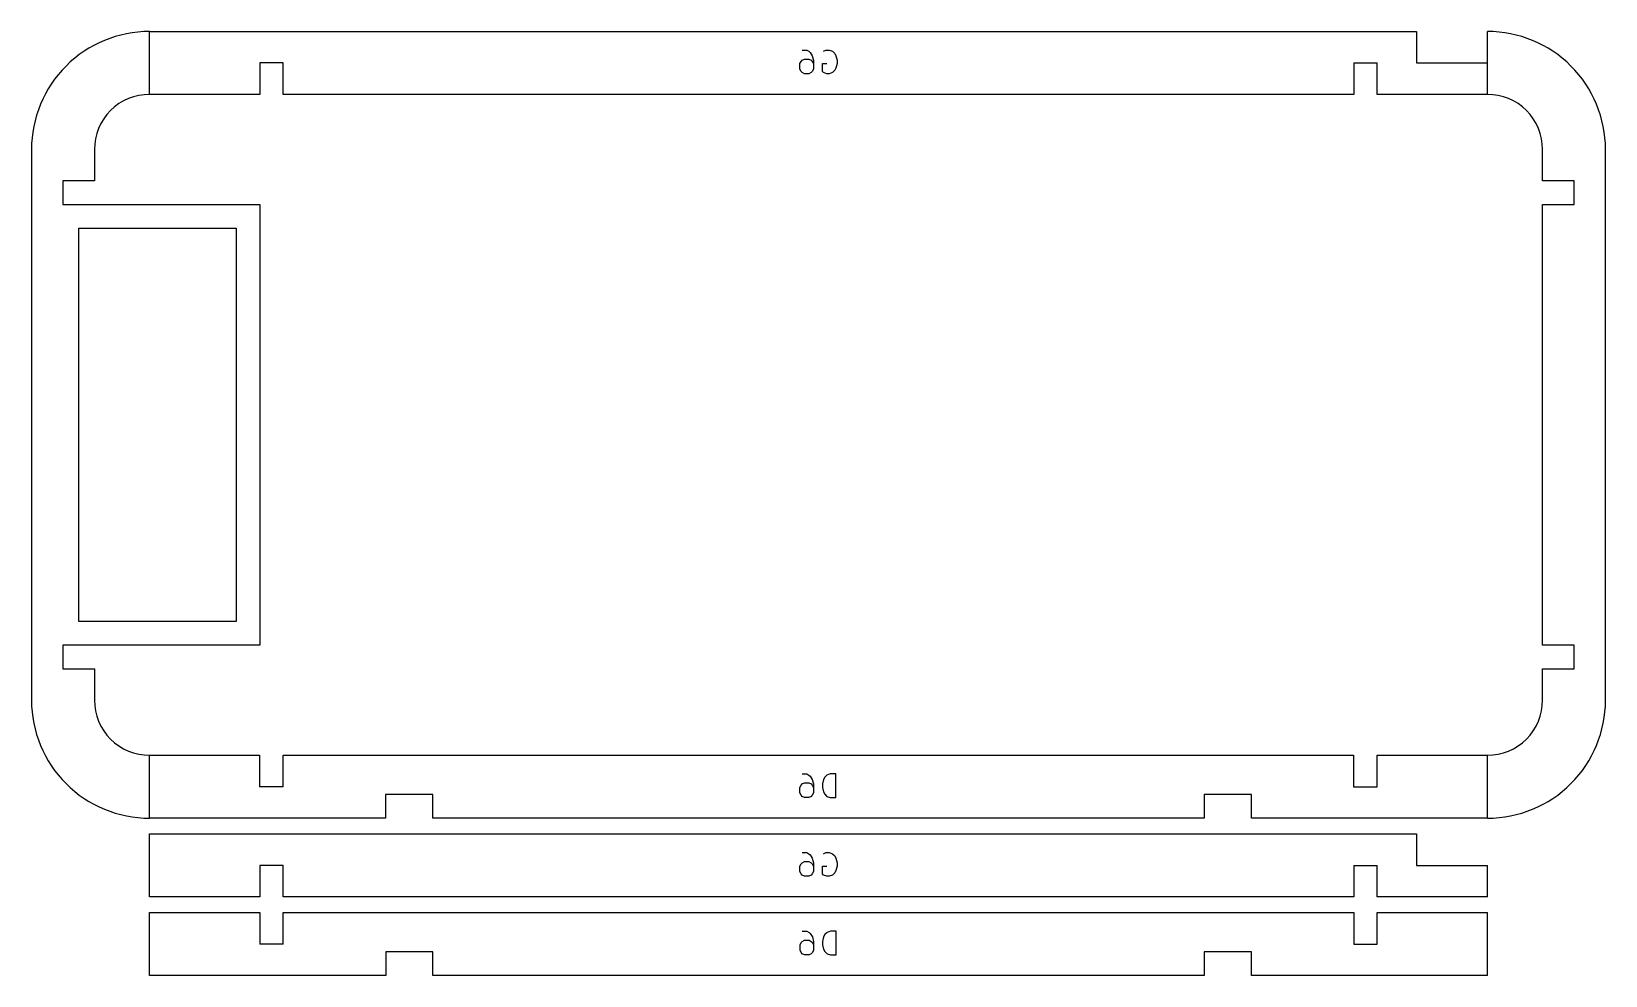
# Model space of a CAD drawing. Extents: x 15 to 215, y -135 to -15.
import ezdxf

# ---------------------------------------------------------------- set-up
doc = ezdxf.new("R2010")
doc.units = 0
doc.layers.add('BLACK', color=7, linetype='CONTINUOUS')

msp = doc.modelspace()

# ---------------------------------------------------------------- linework, layer by layer
at = {"layer": 'BLACK', "linetype": 'CONTINUOUS'}
for p, q in [((29.988175, -22.999967), (29.999998, -14.999996)), ((29.999998, -14.999996), (191, -14.999997)), ((191, -14.999997), (191, -19)), ((200.000007, -22.999963), (199.999996, -14.999996)), ((112.928571, -17.368357), (113.499999, -17.368357)), ((113.499999, -17.368357), (113.785713, -17.511214)), ((113.785713, -17.511214), (113.928571, -17.654071)), ((113.928571, -17.654071), (114.214285, -18.082642)), ((115.642856, -17.511214), (115.928571, -17.368357)), ((115.928571, -17.368357), (116.357142, -17.368357)), ((116.357142, -17.368357), (116.785713, -17.511214)), ((116.785713, -17.511214), (117.071428, -17.796928)), ((117.071428, -17.796928), (117.214285, -18.082642)), ((47, -18.999997), (44, -18.999997)), ((44, -18.999997), (44, -22.999997)), ((47, -22.999997), (47, -18.999997)), ((112.642856, -19.082642), (112.785713, -18.796928)), ((112.642856, -19.796928), (112.642856, -19.082642)), ((112.785713, -20.082642), (112.642856, -19.796928)), ((112.785713, -18.796928), (112.928571, -18.654071)), ((112.928571, -18.654071), (113.214285, -18.511214)), ((113.214285, -18.511214), (113.785713, -18.511214)), ((113.785713, -18.511214), (114.071428, -18.654071)), ((114.071428, -18.654071), (114.214285, -18.796928)), ((114.214285, -18.082642), (114.357142, -18.654071)), ((114.214285, -18.796928), (114.357142, -19.082642)), ((114.357142, -19.796928), (114.214285, -20.082642)), ((114.357142, -18.654071), (114.357142, -19.796928)), ((115.499999, -20.082642), (115.499999, -19.082642)), ((115.499999, -19.082642), (116.071428, -19.082642)), ((117.071428, -19.939785), (116.785713, -20.2255)), ((117.214285, -19.654071), (117.071428, -19.939785)), ((117.214285, -18.082642), (117.357142, -18.654071)), ((117.357142, -19.082642), (117.214285, -19.654071)), ((117.357142, -18.654071), (117.357142, -19.082642)), ((183, -19), (183, -23)), ((183, -19), (186, -19)), ((186.000007, -22.999962), (186, -19)), ((191, -19), (200.000002, -18.99998)), ((112.928571, -20.2255), (112.785713, -20.082642)), ((113.214285, -20.368357), (112.928571, -20.2255)), ((113.785713, -20.368357), (113.214285, -20.368357)), ((114.071428, -20.2255), (113.785713, -20.368357)), ((114.214285, -20.082642), (114.071428, -20.2255)), ((115.642856, -20.2255), (115.499999, -20.082642)), ((116.071428, -20.368357), (115.642856, -20.2255)), ((116.357142, -20.368357), (116.071428, -20.368357)), ((116.785713, -20.2255), (116.357142, -20.368357)), ((44, -22.999997), (29.988175, -22.999967)), ((183, -23), (47, -22.999997)), ((199.999992, -22.999963), (186.000007, -22.999962)), ((15, -29.99998), (14.999996, -99.999993)), ((22.999968, -29.999996), (23.000006, -33.999995)), ((206.99999, -33.999988), (207.000021, -29.999999)), ((214.999996, -99.999965), (214.999995, -29.999997)), ((23.000006, -33.999995), (19.000006, -33.999995)), ((19.000006, -33.999995), (19.000006, -36.999995)), ((210.99999, -33.999988), (206.99999, -33.999988)), ((210.99999, -36.999988), (210.99999, -33.999988)), ((19.000016, -37.000002), (44, -37)), ((44, -37), (43.999994, -93.000002)), ((206.999984, -92.99999), (206.99999, -36.999988)), ((206.99999, -36.999988), (210.99999, -36.999988)), ((21, -40), (41, -40)), ((21, -90), (21, -40)), ((41, -40), (41, -90)), ((41, -90), (21, -90)), ((19, -92.999997), (19, -95.999997)), ((43.999994, -93.000002), (19.00001, -93.000004)), ((210.999984, -92.99999), (206.999984, -92.99999)), ((210.999984, -95.99999), (210.999984, -92.99999)), ((19, -95.999997), (23, -95.999997)), ((23, -95.999997), (22.999969, -99.999986)), ((206.999984, -95.99999), (210.999984, -95.99999)), ((207.000022, -99.999989), (206.999984, -95.99999)), ((29.999996, -114.999995), (29.999985, -107.000028)), ((29.999997, -107.000023), (43.988152, -107.000023)), ((43.988152, -107.000023), (43.988159, -110.999985)), ((46.988159, -106.999985), (182.988159, -106.999988)), ((46.988159, -110.999985), (46.988159, -106.999985)), ((182.988159, -106.999988), (182.988159, -110.999988)), ((185.988159, -110.999988), (185.988159, -106.999988)), ((185.988159, -106.999988), (199.999984, -107.000018)), ((199.999994, -114.999995), (199.999983, -107.000028)), ((112.928571, -109.368357), (113.499999, -109.368357)), ((113.499999, -109.368357), (113.785713, -109.511214)), ((113.785713, -109.511214), (113.928571, -109.654071)), ((113.928571, -109.654071), (114.214285, -110.082642)), ((115.785713, -109.796928), (115.642856, -110.082642)), ((116.071428, -109.511214), (115.785713, -109.796928)), ((116.499999, -109.368357), (116.071428, -109.511214)), ((117.214285, -109.368357), (116.499999, -109.368357)), ((117.214285, -112.368357), (117.214285, -109.368357)), ((46.988159, -110.999985), (43.988159, -110.999985)), ((59.999997, -111.999996), (59.999997, -114.999996)), ((65.999997, -111.999996), (59.999997, -111.999996)), ((65.999997, -114.999996), (65.999997, -111.999996)), ((112.642856, -111.082642), (112.785713, -110.796928)), ((112.642856, -111.796928), (112.642856, -111.082642)), ((112.785713, -112.082642), (112.642856, -111.796928)), ((112.785713, -110.796928), (112.928571, -110.654071)), ((112.928571, -110.654071), (113.214285, -110.511214)), ((113.214285, -110.511214), (113.785713, -110.511214)), ((113.785713, -110.511214), (114.071428, -110.654071)), ((114.071428, -110.654071), (114.214285, -110.796928)), ((114.214285, -110.082642), (114.357142, -110.654071)), ((114.214285, -110.796928), (114.357142, -111.082642)), ((114.357142, -111.796928), (114.214285, -112.082642)), ((114.357142, -110.654071), (114.357142, -111.796928)), ((115.642856, -110.082642), (115.499999, -110.654071)), ((115.499999, -110.654071), (115.499999, -111.082642)), ((115.499999, -111.082642), (115.642856, -111.654071)), ((115.642856, -111.654071), (115.785713, -111.939785)), ((115.785713, -111.939785), (116.071428, -112.2255)), ((169.999997, -111.999996), (163.999997, -111.999996)), ((163.999997, -111.999996), (163.999997, -114.999825)), ((169.999997, -114.999995), (169.999997, -111.999996)), ((182.988159, -110.999988), (185.988159, -110.999988)), ((112.928571, -112.2255), (112.785713, -112.082642)), ((113.214285, -112.368357), (112.928571, -112.2255)), ((113.785713, -112.368357), (113.214285, -112.368357)), ((114.071428, -112.2255), (113.785713, -112.368357)), ((114.214285, -112.082642), (114.071428, -112.2255)), ((116.071428, -112.2255), (116.499999, -112.368357)), ((116.499999, -112.368357), (117.214285, -112.368357)), ((59.999997, -114.999996), (29.999996, -114.999995)), ((163.999997, -114.999825), (65.999997, -114.999996)), ((199.999997, -114.999995), (169.999997, -114.999995)), ((29.988175, -124.999968), (29.999998, -116.999997)), ((29.999998, -116.999997), (191, -116.999998)), ((191, -116.999998), (191, -121.000001)), ((112.928571, -119.368358), (113.499999, -119.368358)), ((113.499999, -119.368358), (113.785713, -119.511215)), ((113.785713, -119.511215), (113.928571, -119.654072)), ((113.928571, -119.654072), (114.214285, -120.082643)), ((115.642856, -119.511215), (115.928571, -119.368358)), ((115.928571, -119.368358), (116.357142, -119.368358)), ((116.357142, -119.368358), (116.785713, -119.511215)), ((116.785713, -119.511215), (117.071428, -119.796929)), ((117.071428, -119.796929), (117.214285, -120.082643)), ((44, -120.999998), (44, -124.999998)), ((47, -120.999998), (44, -120.999998)), ((47, -124.999998), (47, -120.999998)), ((112.642856, -121.082643), (112.785713, -120.796929)), ((112.642856, -121.796929), (112.642856, -121.082643)), ((112.785713, -122.082643), (112.642856, -121.796929)), ((112.785713, -120.796929), (112.928571, -120.654072)), ((112.928571, -120.654072), (113.214285, -120.511215)), ((113.214285, -120.511215), (113.785713, -120.511215)), ((113.785713, -120.511215), (114.071428, -120.654072)), ((114.071428, -120.654072), (114.214285, -120.796929)), ((114.214285, -120.082643), (114.357142, -120.654072)), ((114.214285, -120.796929), (114.357142, -121.082643)), ((114.357142, -121.796929), (114.214285, -122.082643)), ((114.357142, -120.654072), (114.357142, -121.796929)), ((115.499999, -122.082643), (115.499999, -121.082643)), ((115.499999, -121.082643), (116.071428, -121.082643)), ((117.071428, -121.939786), (116.785713, -122.225501)), ((117.214285, -121.654072), (117.071428, -121.939786)), ((117.214285, -120.082643), (117.357142, -120.654072)), ((117.357142, -121.082643), (117.214285, -121.654072)), ((117.357142, -120.654072), (117.357142, -121.082643)), ((183, -121.000001), (186, -121.000001)), ((183, -121.000001), (183, -125.000001)), ((186.000007, -124.999963), (186, -121.000001)), ((191, -121.000001), (200.000002, -120.999981)), ((200.000007, -124.999964), (199.999996, -121)), ((112.928571, -122.225501), (112.785713, -122.082643)), ((113.214285, -122.368358), (112.928571, -122.225501)), ((113.785713, -122.368358), (113.214285, -122.368358)), ((114.071428, -122.225501), (113.785713, -122.368358)), ((114.214285, -122.082643), (114.071428, -122.225501)), ((115.642856, -122.225501), (115.499999, -122.082643)), ((116.071428, -122.368358), (115.642856, -122.225501)), ((116.357142, -122.368358), (116.071428, -122.368358)), ((116.785713, -122.225501), (116.357142, -122.368358)), ((44, -124.999998), (29.988175, -124.999968)), ((183, -125.000001), (47, -124.999998)), ((199.999992, -124.999964), (186.000007, -124.999963)), ((30.011837, -135.000008), (30.011826, -127.000041)), ((30.011838, -127.000036), (43.999993, -127.000036)), ((43.999993, -127.000036), (44, -130.999998)), ((47, -130.999998), (47, -126.999998)), ((47, -126.999998), (183, -127.000001)), ((183, -127.000001), (183, -131.000001)), ((186, -131.000001), (186, -127.000001)), ((186, -127.000001), (200.011825, -127.000031)), ((200.011835, -135.000008), (200.011824, -127.000041)), ((112.940412, -129.36837), (113.51184, -129.36837)), ((113.51184, -129.36837), (113.797554, -129.511227)), ((113.797554, -129.511227), (113.940412, -129.654084)), ((113.940412, -129.654084), (114.226126, -130.082655)), ((115.797554, -129.796941), (115.654697, -130.082655)), ((116.083269, -129.511227), (115.797554, -129.796941)), ((116.51184, -129.36837), (116.083269, -129.511227)), ((117.226126, -129.36837), (116.51184, -129.36837)), ((117.226126, -132.36837), (117.226126, -129.36837)), ((47, -130.999998), (44, -130.999998)), ((112.654697, -131.082655), (112.797554, -130.796941)), ((112.654697, -131.796941), (112.654697, -131.082655)), ((112.797554, -132.082655), (112.654697, -131.796941)), ((112.797554, -130.796941), (112.940412, -130.654084)), ((112.940412, -130.654084), (113.226126, -130.511227)), ((113.226126, -130.511227), (113.797554, -130.511227)), ((113.797554, -130.511227), (114.083269, -130.654084)), ((114.083269, -130.654084), (114.226126, -130.796941)), ((114.226126, -130.082655), (114.368983, -130.654084)), ((114.226126, -130.796941), (114.368983, -131.082655)), ((114.368983, -131.796941), (114.226126, -132.082655)), ((114.368983, -130.654084), (114.368983, -131.796941)), ((115.654697, -130.082655), (115.51184, -130.654084)), ((115.51184, -130.654084), (115.51184, -131.082655)), ((115.51184, -131.082655), (115.654697, -131.654084)), ((115.654697, -131.654084), (115.797554, -131.939798)), ((115.797554, -131.939798), (116.083269, -132.225513)), ((183, -131.000001), (186, -131.000001)), ((60.011838, -132.000009), (60.011838, -135.000009)), ((66.011838, -132.000009), (60.011838, -132.000009)), ((66.011838, -135.000009), (66.011838, -132.000009)), ((112.940412, -132.225513), (112.797554, -132.082655)), ((113.226126, -132.36837), (112.940412, -132.225513)), ((113.797554, -132.36837), (113.226126, -132.36837)), ((114.083269, -132.225513), (113.797554, -132.36837)), ((114.226126, -132.082655), (114.083269, -132.225513)), ((116.083269, -132.225513), (116.51184, -132.36837)), ((116.51184, -132.36837), (117.226126, -132.36837)), ((170.011838, -132.000009), (164.011838, -132.000009)), ((164.011838, -132.000009), (164.011838, -134.999838)), ((170.011838, -135.000008), (170.011838, -132.000009)), ((60.011838, -135.000009), (30.011837, -135.000008)), ((164.011838, -134.999838), (66.011838, -135.000009)), ((200.011838, -135.000008), (170.011838, -135.000008))]:
    msp.add_line(p, q, dxfattribs=at)
at = {"layer": 'BLACK'}
for centre, radius, start, end in [((29.999997, -29.999996), 15.000001, 89.99999618, 179.99999618), ((200, -30), 15.000005, 0.00001146, 90.00001528), ((30, -30), 7.000032, 89.99995907, 179.99996726), ((200, -30), 7.000038, 0.00000819, 90.00006548), ((30, -100), 14.999995, -180.00002674, -90.00001528), ((30, -100), 7.000023, -180.00011459, -90.00002456), ((200, -100), 7.000021, -90.00013096, 0.00009004), ((200, -100), 14.999996, -90.00002292, 0.0000191)]:
    msp.add_arc(centre, radius, start, end, dxfattribs=at)

doc.saveas('drawing.dxf')
